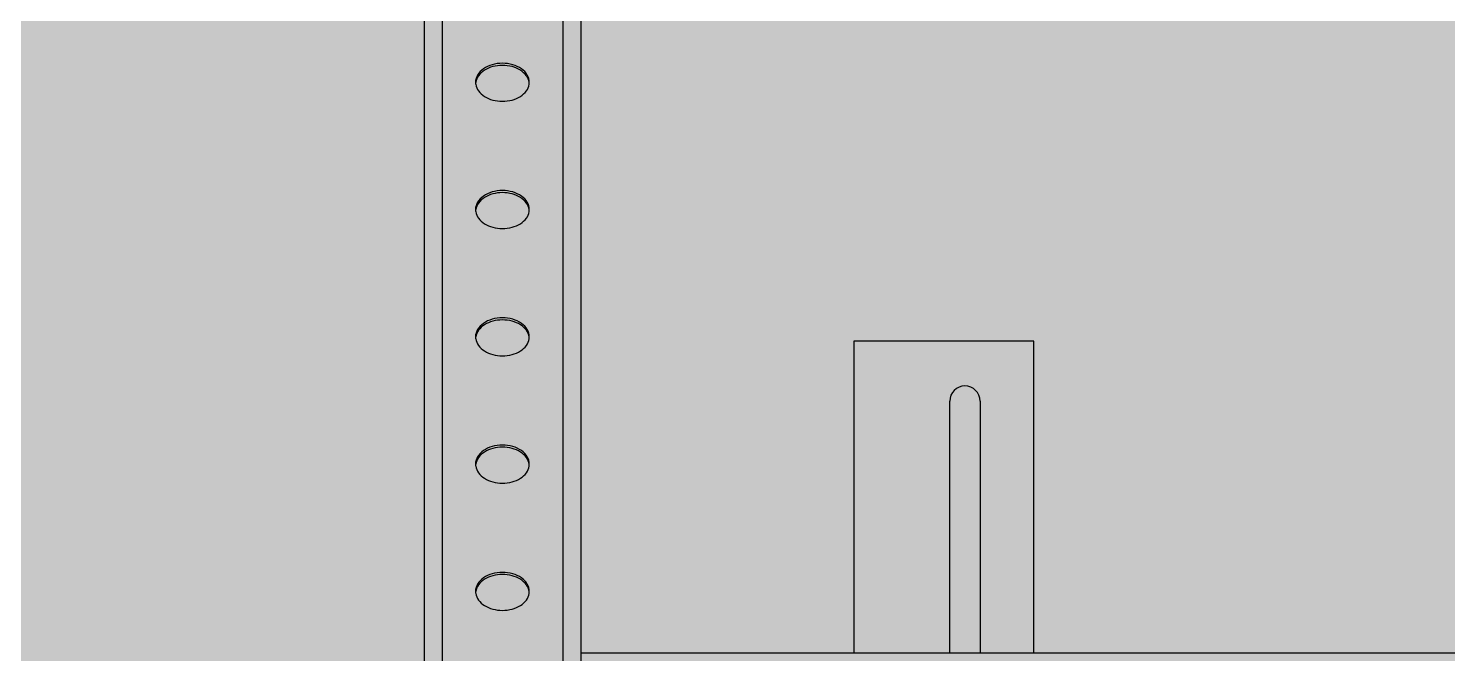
# Model space of a CAD drawing. Extents: x -18489 to 27370, y -8745 to 11880.
# Drawn here: x -14436.72 to -14399.23, y 2195.28 to 2211.81 of the extents above; entities that cross this region are included whole.
import ezdxf

# ---------------------------------------------------------------- set-up
doc = ezdxf.new("R2010")
doc.units = 0
doc.header["$LTSCALE"] = 100
for name, color, linetype in [('188K-SM-03-F10-MECH-EQ-Y2257103$0$0 Xref', 8, 'Continuous'), ('188K-SM-03-F10-MECH-EQ-Y2257103$0$M-EQU-FOUNDATION', 8, 'Continuous'), ('188K-SM-03-F10-MECH-EQ-Y2257103$0$Micron CUP L10 HVAC EQU$0$M-MECH-EQU', 136, 'Continuous'), ('188K-SM-03-F10-MECH-EQ-Y2257103$0$Micron CUP L10 HVAC EQU$0$M-PHASE1 AREA', 252, 'Continuous')]:
    doc.layers.add(name, color=color, linetype=linetype)

# ---------------------------------------------------------------- blocks, each defined once
blk = doc.blocks.new('188K-SM-03-F10-MECH-EQ-Y2257103$0$Micron CUP L10 HVAC EQU$0$A$C0c53ceb0')
at = {"layer": '188K-SM-03-F10-MECH-EQ-Y2257103$0$Micron CUP L10 HVAC EQU$0$M-PHASE1 AREA'}
for p, q in [((17168.81817, 13176.65158), (17168.81817, 12648.77738)), ((17210.1766, 13176.65158), (17210.1766, 12648.77738)), ((17173.57566, 13163.43251), (17173.57566, 12659.94603)), ((17205.41912, 13163.43251), (17205.41912, 12659.94603)), ((17282.28714, 12861.26232), (17282.28714, 12778.85407)), ((17329.86202, 12861.26232), (17282.28714, 12861.26232)), ((17329.86202, 12778.85407), (17329.86202, 12861.26232)), ((17307.66041, 12778.85407), (17307.66041, 12845.40403)), ((17315.65199, 12845.40403), (17315.65199, 12778.85407)), ((17210.1766, 12778.85407), (17679.45525, 12778.85407))]:
    blk.add_line(p, q, dxfattribs=at)
for centre, radius, start, end in [((17185.93616, 12929.67608), 3.54328, 180.0055407, 184.5768373), ((17185.98738, 12929.68035), 3.59469, 184.579493, 188.7122458), ((17193.00739, 12929.68035), 3.59469, 351.2877542, 355.420507), ((17193.05862, 12929.67608), 3.54328, 355.4231627, 359.9944593), ((17185.93616, 12896.03556), 3.54328, 180.0055407, 184.5768373), ((17185.98738, 12896.03983), 3.59469, 184.579493, 188.7122458), ((17193.00739, 12896.03983), 3.59469, 351.2877542, 355.420507), ((17193.05862, 12896.03556), 3.54328, 355.4231627, 359.9944593), ((17185.93616, 12862.39504), 3.54328, 180.0055407, 184.5768373), ((17185.98738, 12862.39931), 3.59469, 184.579493, 188.7122458), ((17193.00739, 12862.39931), 3.59469, 351.2877542, 355.420507), ((17193.05862, 12862.39504), 3.54328, 355.4231627, 359.9944593), ((17311.6562, 12845.40403), 3.99579, 0, 180), ((17185.93616, 12828.75452), 3.54328, 180.0055407, 184.5768373), ((17185.98738, 12828.75878), 3.59469, 184.579493, 188.7122458), ((17193.00739, 12828.75878), 3.59469, 351.2877542, 355.420507), ((17193.05862, 12828.75452), 3.54328, 355.4231627, 359.9944593), ((17185.93616, 12795.11399), 3.54328, 180.0055407, 184.5768373), ((17185.98738, 12795.11826), 3.59469, 184.579493, 188.7122458), ((17193.00739, 12795.11826), 3.59469, 351.2877542, 355.420507), ((17193.05862, 12795.11399), 3.54328, 355.4231627, 359.9944593)]:
    blk.add_arc(centre, radius, start, end, dxfattribs=at)
for points, knots in [([(17189.49739, 12934.69939), (17188.5821, 12934.69939), (17186.80607, 12934.46024), (17184.48086, 12933.40842), (17182.82528, 12931.77134), (17182.39287, 12930.34143), (17182.39287, 12929.67574)], [0, 0, 0, 0, 0.288006698, 0.555333419, 0.790532629, 1, 1, 1, 1]), ([(17189.49739, 12934.13872), (17188.64305, 12934.13872), (17186.97926, 12933.92933), (17184.76361, 12933.00577), (17183.10621, 12931.56656), (17182.53009, 12930.28124), (17182.43417, 12929.65495)], [0, 0, 0, 0, 0.284584443, 0.551250143, 0.788945637, 1, 1, 1, 1]), ([(17196.6019, 12929.67574), (17196.6019, 12930.34143), (17196.1695, 12931.77134), (17194.51392, 12933.40842), (17192.1887, 12934.46024), (17190.41268, 12934.69939), (17189.49739, 12934.69939)], [0, 0, 0, 0, 0.209467371, 0.444666581, 0.711993302, 1, 1, 1, 1]), ([(17196.5606, 12929.65495), (17196.46469, 12930.28124), (17195.88856, 12931.56656), (17194.23116, 12933.00577), (17192.01551, 12933.92933), (17190.35173, 12934.13872), (17189.49739, 12934.13872)], [0, 0, 0, 0, 0.211054363, 0.448749857, 0.715415557, 1, 1, 1, 1]), ([(17182.43417, 12929.13586), (17182.53009, 12928.50956), (17183.10621, 12927.22425), (17184.76361, 12925.78504), (17186.97926, 12924.86147), (17188.64305, 12924.65209), (17189.49739, 12924.65209)], [0, 0, 0, 0, 0.211054363, 0.448749857, 0.715415557, 1, 1, 1, 1]), ([(17189.49739, 12924.65209), (17190.35173, 12924.65209), (17192.01551, 12924.86147), (17194.23116, 12925.78504), (17195.88856, 12927.22425), (17196.46469, 12928.50956), (17196.5606, 12929.13586)], [0, 0, 0, 0, 0.284584443, 0.551250143, 0.788945637, 1, 1, 1, 1]), ([(17189.49739, 12901.05887), (17188.5821, 12901.05887), (17186.80607, 12900.81972), (17184.48086, 12899.7679), (17182.82528, 12898.13081), (17182.39287, 12896.70091), (17182.39287, 12896.03522)], [0, 0, 0, 0, 0.288006698, 0.555333419, 0.790532629, 1, 1, 1, 1]), ([(17189.49739, 12900.49819), (17188.64305, 12900.49819), (17186.97926, 12900.28881), (17184.76361, 12899.36525), (17183.10621, 12897.92603), (17182.53009, 12896.64072), (17182.43417, 12896.01443)], [0, 0, 0, 0, 0.284584443, 0.551250143, 0.788945637, 1, 1, 1, 1]), ([(17196.6019, 12896.03522), (17196.6019, 12896.70091), (17196.1695, 12898.13081), (17194.51392, 12899.7679), (17192.1887, 12900.81972), (17190.41268, 12901.05887), (17189.49739, 12901.05887)], [0, 0, 0, 0, 0.209467371, 0.444666581, 0.711993302, 1, 1, 1, 1]), ([(17196.5606, 12896.01443), (17196.46469, 12896.64072), (17195.88856, 12897.92603), (17194.23116, 12899.36525), (17192.01551, 12900.28881), (17190.35173, 12900.49819), (17189.49739, 12900.49819)], [0, 0, 0, 0, 0.211054363, 0.448749857, 0.715415557, 1, 1, 1, 1]), ([(17182.43417, 12895.49533), (17182.53009, 12894.86904), (17183.10621, 12893.58373), (17184.76361, 12892.14451), (17186.97926, 12891.22095), (17188.64305, 12891.01157), (17189.49739, 12891.01157)], [0, 0, 0, 0, 0.211054363, 0.448749857, 0.715415557, 1, 1, 1, 1]), ([(17189.49739, 12891.01157), (17190.35173, 12891.01157), (17192.01551, 12891.22095), (17194.23116, 12892.14451), (17195.88856, 12893.58373), (17196.46469, 12894.86904), (17196.5606, 12895.49533)], [0, 0, 0, 0, 0.284584443, 0.551250143, 0.788945637, 1, 1, 1, 1]), ([(17189.49739, 12867.41835), (17188.5821, 12867.41835), (17186.80607, 12867.1792), (17184.48086, 12866.12737), (17182.82528, 12864.49029), (17182.39287, 12863.06038), (17182.39287, 12862.3947)], [0, 0, 0, 0, 0.288006698, 0.555333419, 0.790532629, 1, 1, 1, 1]), ([(17189.49739, 12866.85767), (17188.64305, 12866.85767), (17186.97926, 12866.64829), (17184.76361, 12865.72472), (17183.10621, 12864.28551), (17182.53009, 12863.0002), (17182.43417, 12862.3739)], [0, 0, 0, 0, 0.284584443, 0.551250143, 0.788945637, 1, 1, 1, 1]), ([(17196.6019, 12862.3947), (17196.6019, 12863.06038), (17196.1695, 12864.49029), (17194.51392, 12866.12737), (17192.1887, 12867.1792), (17190.41268, 12867.41835), (17189.49739, 12867.41835)], [0, 0, 0, 0, 0.209467371, 0.444666581, 0.711993302, 1, 1, 1, 1]), ([(17196.5606, 12862.3739), (17196.46469, 12863.0002), (17195.88856, 12864.28551), (17194.23116, 12865.72472), (17192.01551, 12866.64829), (17190.35173, 12866.85767), (17189.49739, 12866.85767)], [0, 0, 0, 0, 0.211054363, 0.448749857, 0.715415557, 1, 1, 1, 1]), ([(17182.43417, 12861.85481), (17182.53009, 12861.22852), (17183.10621, 12859.9432), (17184.76361, 12858.50399), (17186.97926, 12857.58042), (17188.64305, 12857.37104), (17189.49739, 12857.37104)], [0, 0, 0, 0, 0.211054363, 0.448749857, 0.715415557, 1, 1, 1, 1]), ([(17189.49739, 12857.37104), (17190.35173, 12857.37104), (17192.01551, 12857.58042), (17194.23116, 12858.50399), (17195.88856, 12859.9432), (17196.46469, 12861.22852), (17196.5606, 12861.85481)], [0, 0, 0, 0, 0.284584443, 0.551250143, 0.788945637, 1, 1, 1, 1]), ([(17189.49739, 12833.77782), (17188.5821, 12833.77782), (17186.80607, 12833.53868), (17184.48086, 12832.48685), (17182.82528, 12830.84977), (17182.39287, 12829.41986), (17182.39287, 12828.75417)], [0, 0, 0, 0, 0.288006698, 0.555333419, 0.790532629, 1, 1, 1, 1]), ([(17189.49739, 12833.21715), (17188.64305, 12833.21715), (17186.97926, 12833.00777), (17184.76361, 12832.0842), (17183.10621, 12830.64499), (17182.53009, 12829.35968), (17182.43417, 12828.73338)], [0, 0, 0, 0, 0.284584443, 0.551250143, 0.788945637, 1, 1, 1, 1]), ([(17196.6019, 12828.75417), (17196.6019, 12829.41986), (17196.1695, 12830.84977), (17194.51392, 12832.48685), (17192.1887, 12833.53868), (17190.41268, 12833.77782), (17189.49739, 12833.77782)], [0, 0, 0, 0, 0.209467371, 0.444666581, 0.711993302, 1, 1, 1, 1]), ([(17196.5606, 12828.73338), (17196.46469, 12829.35968), (17195.88856, 12830.64499), (17194.23116, 12832.0842), (17192.01551, 12833.00777), (17190.35173, 12833.21715), (17189.49739, 12833.21715)], [0, 0, 0, 0, 0.211054363, 0.448749857, 0.715415557, 1, 1, 1, 1]), ([(17182.43417, 12828.21429), (17182.53009, 12827.58799), (17183.10621, 12826.30268), (17184.76361, 12824.86347), (17186.97926, 12823.9399), (17188.64305, 12823.73052), (17189.49739, 12823.73052)], [0, 0, 0, 0, 0.211054363, 0.448749857, 0.715415557, 1, 1, 1, 1]), ([(17189.49739, 12823.73052), (17190.35173, 12823.73052), (17192.01551, 12823.9399), (17194.23116, 12824.86347), (17195.88856, 12826.30268), (17196.46469, 12827.58799), (17196.5606, 12828.21429)], [0, 0, 0, 0, 0.284584443, 0.551250143, 0.788945637, 1, 1, 1, 1]), ([(17189.49739, 12800.1373), (17188.5821, 12800.1373), (17186.80607, 12799.89816), (17184.48086, 12798.84633), (17182.82528, 12797.20925), (17182.39287, 12795.77934), (17182.39287, 12795.11365)], [0, 0, 0, 0, 0.288006698, 0.555333419, 0.790532629, 1, 1, 1, 1]), ([(17189.49739, 12799.57663), (17188.64305, 12799.57663), (17186.97926, 12799.36725), (17184.76361, 12798.44368), (17183.10621, 12797.00447), (17182.53009, 12795.71916), (17182.43417, 12795.09286)], [0, 0, 0, 0, 0.284584443, 0.551250143, 0.788945637, 1, 1, 1, 1]), ([(17196.6019, 12795.11365), (17196.6019, 12795.77934), (17196.1695, 12797.20925), (17194.51392, 12798.84633), (17192.1887, 12799.89816), (17190.41268, 12800.1373), (17189.49739, 12800.1373)], [0, 0, 0, 0, 0.209467371, 0.444666581, 0.711993302, 1, 1, 1, 1]), ([(17196.5606, 12795.09286), (17196.46469, 12795.71916), (17195.88856, 12797.00447), (17194.23116, 12798.44368), (17192.01551, 12799.36725), (17190.35173, 12799.57663), (17189.49739, 12799.57663)], [0, 0, 0, 0, 0.211054363, 0.448749857, 0.715415557, 1, 1, 1, 1]), ([(17182.43417, 12794.57377), (17182.53009, 12793.94747), (17183.10621, 12792.66216), (17184.76361, 12791.22295), (17186.97926, 12790.29938), (17188.64305, 12790.09), (17189.49739, 12790.09)], [0, 0, 0, 0, 0.211054363, 0.448749857, 0.715415557, 1, 1, 1, 1]), ([(17189.49739, 12790.09), (17190.35173, 12790.09), (17192.01551, 12790.29938), (17194.23116, 12791.22295), (17195.88856, 12792.66216), (17196.46469, 12793.94747), (17196.5606, 12794.57377)], [0, 0, 0, 0, 0.284584443, 0.551250143, 0.788945637, 1, 1, 1, 1])]:
    blk.add_open_spline(points, degree=3, knots=knots, dxfattribs=at)
blk = doc.blocks.new('188K-SM-03-F10-MECH-EQ-Y2257103$0$Micron CUP L10 HVAC EQU')
at = {"layer": '188K-SM-03-F10-MECH-EQ-Y2257103$0$Micron CUP L10 HVAC EQU$0$M-MECH-EQU'}
blk.add_blockref('188K-SM-03-F10-MECH-EQ-Y2257103$0$Micron CUP L10 HVAC EQU$0$A$C0c53ceb0', (-206166.7, 2082.18), dxfattribs=at)
blk = doc.blocks.new('188K-SM-03-F10-MECH-EQ-Y2257103')
at = {"layer": '188K-SM-03-F10-MECH-EQ-Y2257103$0$M-EQU-FOUNDATION'}
h = blk.add_hatch(dxfattribs=at)
h.set_pattern_fill('AR-CONC', color=256, scale=0.1)
h.set_pattern_definition([(50, (4473.521, 709.199), (18.218467, -1.593909), [1.905, -20.955]), (355, (4473.521, 709.2), (-3.524342, 19.105685), [1.524, -16.764058]), (100.45144, (4475.04, 709.066), (14.694125, 17.511775), [1.619001, -17.809024]), (46.1842, (4473.521, 714.28), (27.107904, -4.204233), [2.8575, -31.4325]), (96.63556, (4475.78, 713.93), (23.740413, 24.742612), [2.428502, -26.71356]), (351.18415, (4473.52, 714.28), (23.740413, 24.742612), [2.285997, -25.145973]), (21, (4476.061, 713.009), (15.161439, -10.22652), [1.905, -20.955]), (326, (4476.061, 713.01), (6.180203, 18.418797), [1.524, -16.764]), (71.45144, (4477.325, 712.157), (21.341642, 8.192277), [1.619001, -17.808994]), (37.5, (4473.5214, 709.199), (0.3088603, 8.4555039), [0, -16.5608, 0, -17.018, 0, -16.8275]), (7.5, (4473.521, 709.199), (6.6819663, 10.0180575), [0, -9.7028, 0, -16.1798, 0, -6.4135]), (327.5, (4467.857, 709.199), (13.5590595, -0.5728744), [0, -6.35, 0, -19.812, 0, -26.289]), (317.5, (4465.317, 709.199), (14.812918, 2.542649), [0, -8.255, 0, -13.1572, 0, -18.669])])
h.paths.add_polyline_path([(-14928.149, 5602.459), (-14278.149, 5602.459), (-14278.149, 1902.459), (-14928.149, 1902.459)], flags=16)
h.paths.add_polyline_path([(-14933.149, 5607.459), (-14273.149, 5607.459), (-14273.149, 1897.459), (-14933.149, 1897.459)])
h = blk.add_hatch(dxfattribs=at)
h.set_pattern_fill('AR-CONC', color=256, scale=0.3)
h.set_pattern_definition([(50, (4473.52, 709.2), (54.6554, -4.78173), [5.715, -62.865]), (355, (4473.52, 709.2), (-10.57303, 57.31705), [4.572, -50.29218]), (100.45144, (4478.076, 708.8), (44.08237, 52.53533), [4.857, -53.42707]), (46.1842, (4473.52, 724.44), (81.32371, -12.6127), [8.5725, -94.2975]), (96.63556, (4480.3, 723.39), (71.22124, 74.22784), [7.2855, -80.14068]), (351.18415, (4473.52, 724.44), (71.22124, 74.22784), [6.858, -75.43792]), (21, (4481.14, 720.63), (45.48432, -30.67956), [5.715, -62.865]), (326, (4481.14, 720.63), (18.54061, 55.25639), [4.572, -50.292]), (71.45144, (4484.93, 718.07), (64.02493, 24.57683), [4.857, -53.42698]), (37.5, (4473.521, 709.2), (0.926581, 25.366512), [0, -49.6824, 0, -51.054, 0, -50.4825]), (7.5, (4473.52, 709.2), (20.0459, 30.054172), [0, -29.1084, 0, -48.5394, 0, -19.2405]), (327.5, (4456.529, 709.2), (40.677179, -1.718623), [0, -19.05, 0, -59.436, 0, -78.867]), (317.5, (4448.91, 709.2), (44.438754, 7.62795), [0, -24.765, 0, -39.4716, 0, -56.007])])
h.paths.add_polyline_path([(-14918.149, 5592.459), (-14288.149, 5592.459), (-14288.149, 1912.459), (-14918.149, 1912.459)])
at = {"layer": '188K-SM-03-F10-MECH-EQ-Y2257103$0$0 Xref', "xscale": 0.1, "yscale": 0.1, "zscale": 0.1}
blk.add_blockref('188K-SM-03-F10-MECH-EQ-Y2257103$0$Micron CUP L10 HVAC EQU', (4473.521, 709.199), dxfattribs=at)

msp = doc.modelspace()

# ---------------------------------------------------------------- block references
msp.add_blockref('188K-SM-03-F10-MECH-EQ-Y2257103', (0, 0))

doc.saveas('drawing.dxf')
